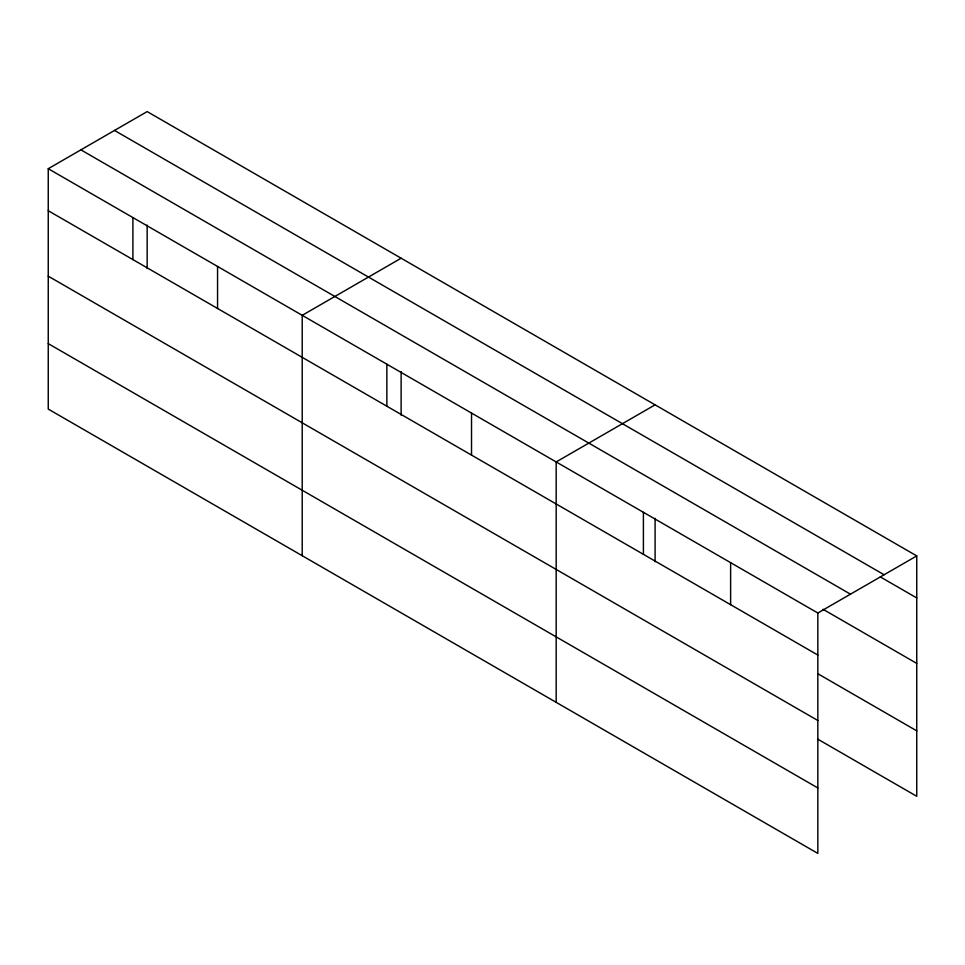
<?xml version="1.0" encoding="UTF-8"?>
<svg xmlns="http://www.w3.org/2000/svg" width="965" height="965" viewBox="0 0 965 965"><rect width="100%" height="100%" fill="white"/><g stroke="black" fill="none" stroke-linecap="round" stroke-linejoin="round"><path stroke-width="1.45" d="M48.25 168.706L817.837 613.016L817.837 853.41L48.25 409.088L48.25 168.706L147.162 111.59L916.75 555.912L916.75 796.294L817.813 739.178M401.126 258.222L302.214 315.326L302.214 555.707M655.09 404.842L556.178 461.945L556.178 702.339M817.837 613.016L916.75 555.912M114.521 130.444L884.109 574.754M880.297 576.889L916.75 597.938M80.891 149.852L850.479 594.175M823.024 609.289L916.75 663.401M48.25 210.72L817.837 655.042M817.813 673.715L916.75 730.843M48.25 276.183L817.837 720.505M48.25 343.624L817.837 787.947M730.614 562.667L730.614 604.693M655.09 518.326L655.09 561.787M643.402 512.306L643.402 554.332M471.523 413.08L471.523 455.106M401.126 371.694L401.126 415.167M386.869 364.203L386.869 406.229M217.559 266.449L217.559 308.474M147.162 225.074L147.162 268.535M132.905 217.571L132.905 259.597"/></g></svg>
